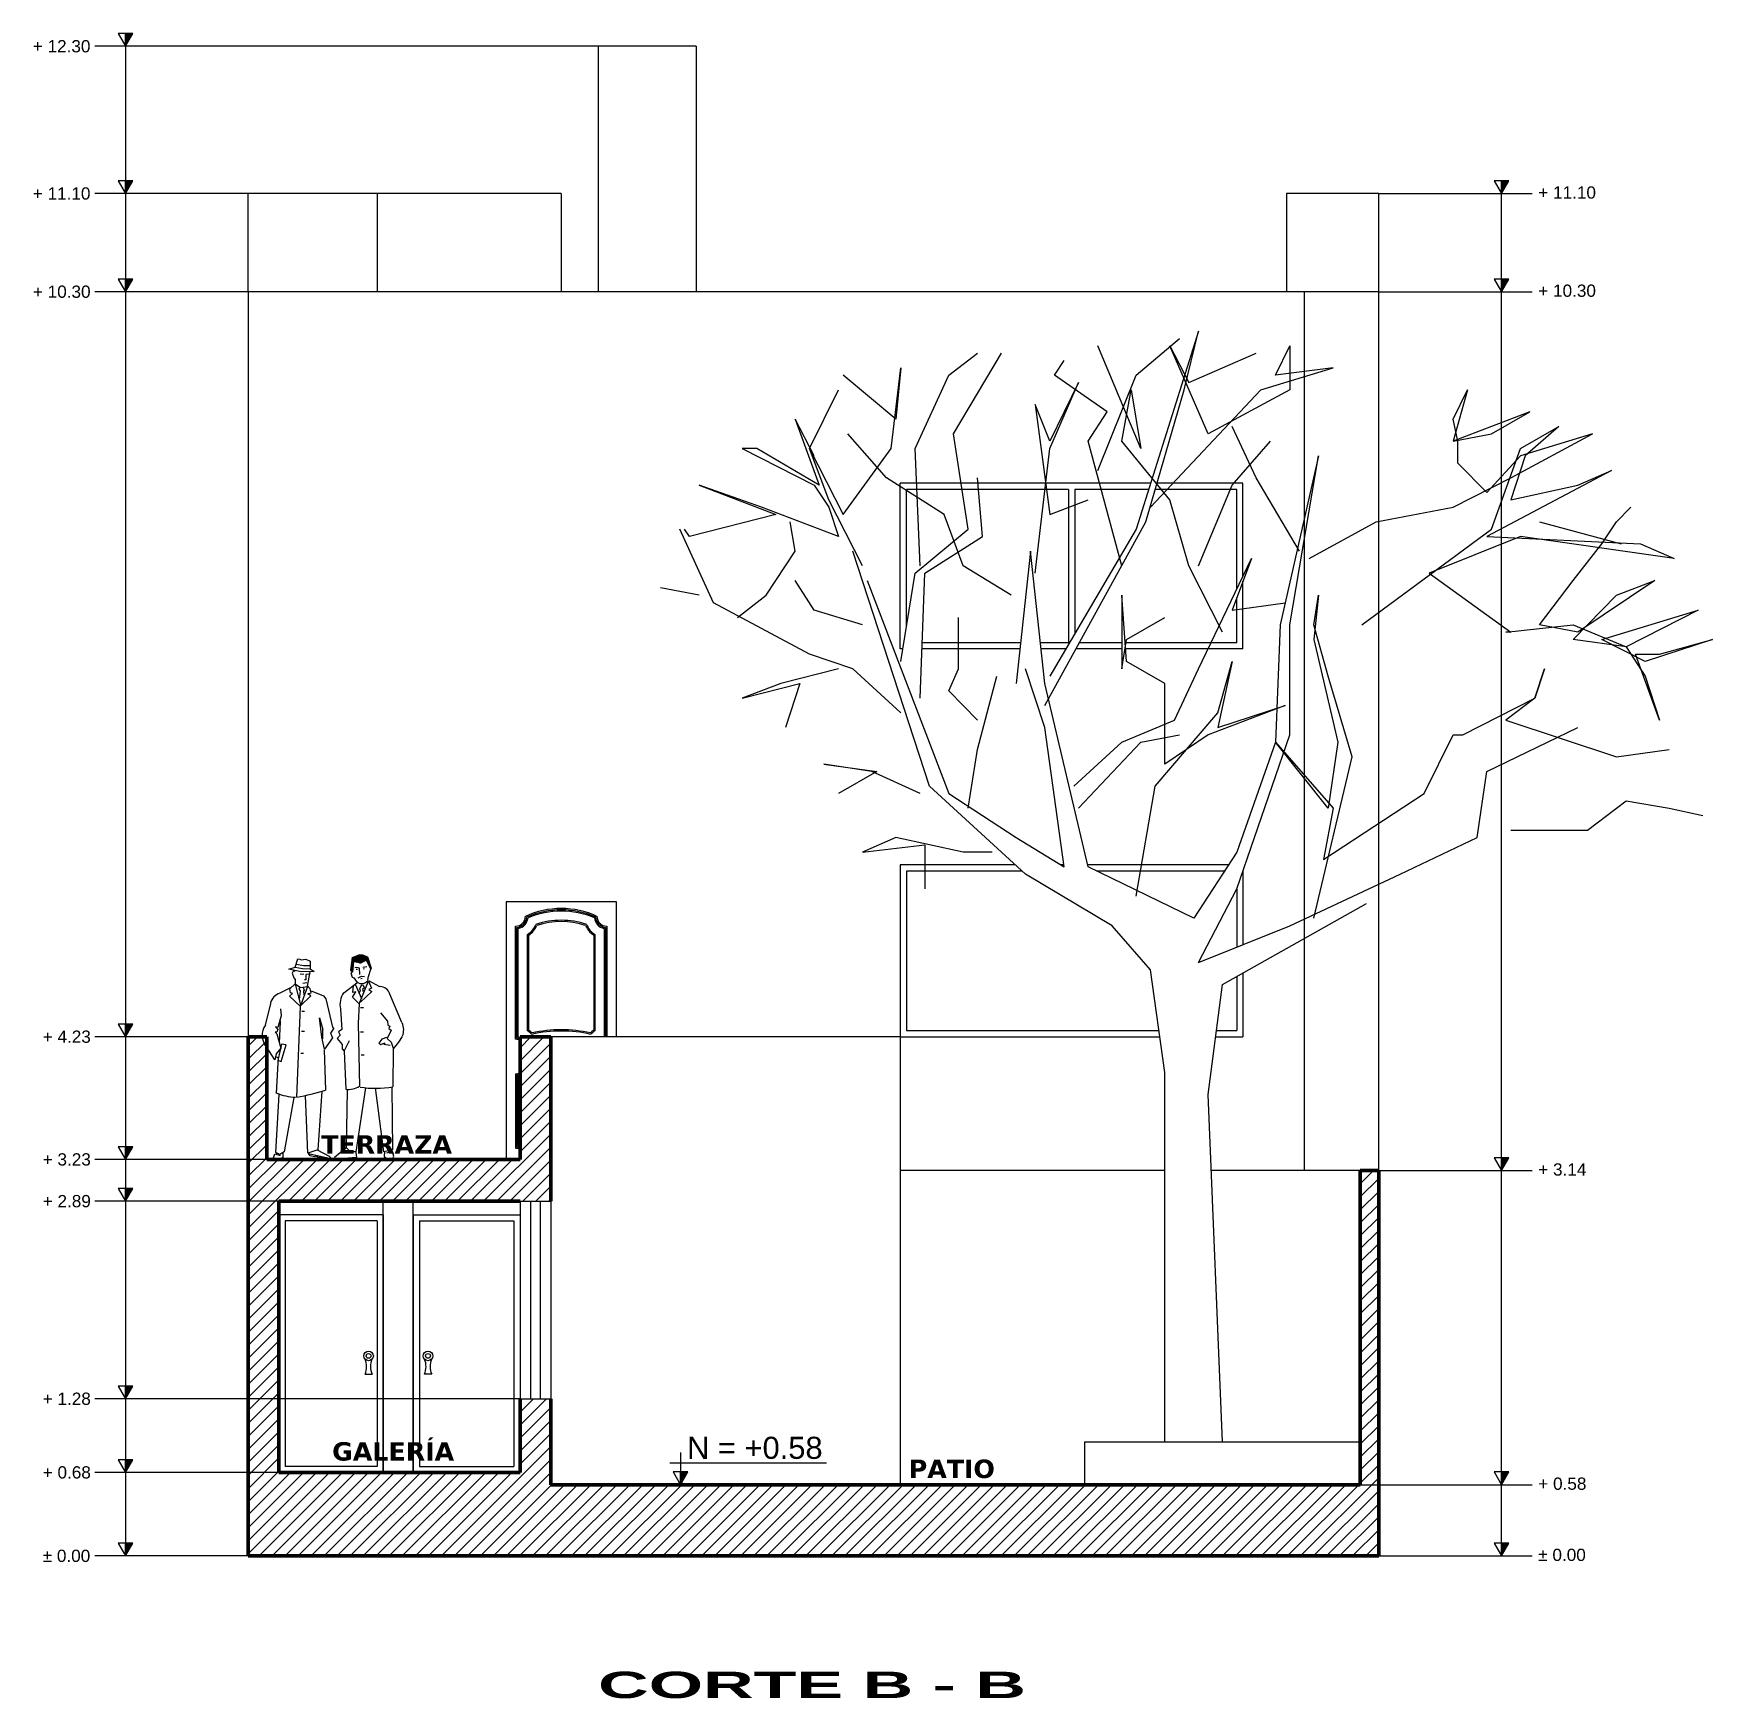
# Model space of a CAD drawing. Header units: inches. Extents: x -1.7 to 11.9, y -1.2 to 12.4.
import ezdxf

# ---------------------------------------------------------------- set-up
doc = ezdxf.new("R2010")
doc.units = ezdxf.units.IN
doc.header["$MEASUREMENT"] = 0
for name, color, linetype in [('arbol', 36, 'Continuous'), ('Cotas', 60, 'Continuous'), ('Pared lejana', 152, 'Continuous'), ('Personas', 241, 'Continuous'), ('Puertas', 1, 'Continuous'), ('Texto', 98, 'Continuous'), ('Textura piso', 8, 'Continuous'), ('Ventana', 4, 'Continuous')]:
    doc.layers.add(name, color=color, linetype=linetype)
doc.layers.add('Paredes', color=5, linetype='Continuous', lineweight=80)
doc.styles.add('SANSSERIFBOLD', font='sasb____.pfb', dxfattribs={"width": 0.85, "height": 0.6})
doc.styles.get("Standard").update_dxf_attribs({"font": 'arial.ttf'})

# ---------------------------------------------------------------- blocks, each defined once
blk = doc.blocks.new('arbol2')
at = {"color": 19}
for p, q in [((165.7793, 2.3648), (166.1466, 2.2657)), ((163.0347, 1.1756), (162.6889, 2.2327)), ((163.4669, 0.7793), (163.0347, 1.1756)), ((163.4669, 0.7793), (163.4669, 0.7793)), ((163.8559, 0.548), (163.4669, 0.7793)), ((164.353, 0.2838), (165.0013, 0.6471)), ((164.0288, 0.3498), (163.8559, 0.548)), ((164.0936, -0.1126), (164.0288, 0.3498)), ((164.2881, -0.2117), (164.353, 0.2838)), ((164.0936, -0.7402), (164.0936, -0.1126)), ((164.352, -1.7744), (164.2881, -0.2117)), ((164.0936, -1.7744), (164.0936, -0.7402))]:
    blk.add_line(p, q, dxfattribs=at)
for points in [[(163.5534, 1.539), (164.0072, 2.3648), (164.1801, 2.9594), (164.2449, 3.2236), (163.964, 2.3318), (163.575, 1.6711)], [(163.7911, 2.596), (163.964, 3.0254), (164.1585, 3.1906)], [(162.905, 1.7372), (162.9699, 2.1336), (163.2076, 2.3318), (163.1428, 2.7612), (163.3589, 3.1245)], [(162.9915, 2.1666), (162.9699, 2.6951), (163.1211, 3.0254), (163.2508, 3.1245)], [(164.353, 1.8693), (164.2017, 2.1666), (164.1152, 2.4639), (163.8991, 2.7281), (163.9423, 2.9594), (163.9856, 2.6951), (163.7911, 3.1576)], [(164.0288, 2.4309), (164.5258, 2.9594), (164.85, 3.0585), (164.5907, 3.0254), (164.6555, 3.1576), (164.6555, 2.9594), (164.2881, 2.7612), (164.1152, 3.1576), (164.2017, 2.9924), (164.5042, 3.1245)], [(162.7321, 2.1666), (162.5809, 2.4639), (162.4944, 2.6951), (162.6457, 2.3978), (162.8618, 2.6951), (162.905, 3.0585), (162.8834, 2.8272), (162.6457, 3.0254)], [(163.8991, 2.1666), (163.7479, 2.7281), (163.8343, 2.8603), (163.5966, 3.0254), (163.6398, 3.0915)], [(162.4944, 2.6951), (162.6241, 2.9594)], [(163.5101, 2.1336), (163.575, 2.6951), (163.7046, 2.9924), (163.575, 2.7281), (163.5101, 2.8933), (163.575, 2.3978), (163.7479, 2.4639)], [(164.7419, 2.1996), (165.0445, 2.3648), (165.3903, 2.4309), (165.6496, 2.563), (166.017, 2.7612), (165.6928, 2.6621), (165.5415, 2.4969), (165.4119, 2.629), (165.4119, 2.7281), (165.3903, 2.8272), (165.4551, 2.9594), (165.3903, 2.7281), (165.5632, 2.7612), (165.736, 2.8603), (165.3903, 2.7281)], [(162.516, 2.6621), (162.4296, 2.8272), (162.5376, 2.5299), (162.2567, 2.6951), (162.1919, 2.6951), (162.516, 2.5299), (162.5809, 2.4309), (162.6241, 2.2987), (162.2783, 2.4309), (161.9974, 2.5299), (162.3432, 2.3978), (161.9542, 2.2987), (161.9325, 2.3318)], [(163.4021, 2.0345), (163.186, 2.1666), (163.0995, 2.3978), (162.8402, 2.563), (162.6673, 2.7612)], [(164.2449, 2.1666), (164.3962, 2.5299), (164.5691, 2.7281)], [(164.6987, 2.2327), (164.5042, 2.563), (164.3962, 2.7942)], [(164.9797, 1.9023), (165.5632, 2.3318), (165.6928, 2.6951), (165.8657, 2.7942), (165.7144, 2.6621), (165.6496, 2.4639), (165.9522, 2.5299), (166.1034, 2.596), (165.5415, 2.2987), (166.2331, 2.2657), (166.3844, 2.1996), (165.6928, 2.2987), (165.2822, 2.1336), (165.6496, 1.8693), (165.628, 1.8693), (165.9305, 1.9023), (166.1683, 1.8032), (166.2547, 1.6711), (166.3195, 1.4729), (166.2115, 1.7702), (166.3195, 1.7702), (166.5573, 1.8363), (166.2547, 1.7372), (166.0602, 1.8363), (166.4924, 1.9684), (166.1683, 1.8032), (165.9305, 1.8363), (166.125, 2.0345), (166.2979, 2.1005), (165.9522, 1.8693), (165.7793, 1.9023), (165.9305, 2.1005), (166.0602, 2.2657), (166.125, 2.3648), (166.1899, 2.4309)], [(164.2449, 0.3829), (164.4178, 0.7132), (164.6555, 1.4069), (164.6555, 1.9023), (164.7852, 2.6621), (164.6123, 1.9023), (164.5907, 1.3738), (164.4178, 0.8783), (164.2233, 0.5811), (163.7479, 0.8123), (163.5534, 1.6381), (163.4885, 2.2327), (163.4237, 1.6381)], [(162.9915, 1.572), (163.0131, 2.1336), (163.2724, 2.2987), (163.2508, 2.563)], [(162.1703, 1.9354), (162.2999, 2.0345), (162.4296, 2.2327), (162.408, 2.3648)], [(162.905, 1.506), (162.6889, 1.7041), (162.4944, 1.7702), (162.0622, 2.0014), (161.9109, 2.3318)], [(163.683, 1.1756), (163.8991, 1.3738), (164.1368, 1.4729), (164.2449, 1.7041), (164.4826, 2.1996), (164.3962, 1.9684), (164.6339, 2.0014)], [(161.9974, 2.0345), (161.8245, 2.0675)], [(162.7321, 1.9023), (162.516, 1.9684), (162.4296, 2.1005)], [(162.7538, 2.1005), (163.1211, 1.1426), (163.4237, 0.9444), (163.6398, 0.8123), (163.5534, 1.4399), (163.4669, 1.7041)], [(163.964, 0.6802), (164.0504, 1.1756), (164.3313, 1.506), (164.3962, 1.7372), (164.3313, 1.4399), (164.6339, 1.539), (164.2881, 1.4069), (164.0936, 1.2747), (164.0936, 1.6381), (163.9207, 1.7372), (163.8991, 2.0345), (163.8991, 1.7041), (163.9207, 1.8363), (164.0936, 1.9354)], [(164.7636, 0.5811), (164.9364, 1.3078), (164.8284, 1.6711), (164.7636, 1.9023), (164.7852, 2.0345), (164.7636, 1.8363), (164.8716, 1.3738), (164.8284, 1.0765), (164.5907, 1.3738), (164.85, 1.0765), (164.8068, 0.8453), (165.2606, 1.1426), (165.3903, 1.4069), (165.4335, 1.4069), (165.7577, 1.572), (165.8009, 1.7041), (165.7577, 1.572), (165.628, 1.4729), (166.125, 1.3078), (166.3628, 1.3408)], [(163.2508, 1.4729), (163.1211, 1.6051), (163.1644, 1.7041), (163.1644, 1.9354)], [(162.6241, 1.7041), (162.3648, 1.6381), (162.1919, 1.572), (162.4512, 1.6381), (162.3864, 1.4399)], [(163.2076, 1.0765), (163.2508, 1.3408), (163.3372, 1.6711)], [(164.2449, 0.3829), (164.6555, 0.548), (165.1526, 0.7793), (165.4983, 0.9444), (165.5415, 1.2417), (165.9522, 1.4399)], [(163.7046, 1.0765), (163.9856, 1.3738), (164.1585, 1.4069)], [(162.9915, 1.1426), (162.7754, 1.2417), (162.5593, 1.2747), (162.797, 1.2417), (162.6241, 1.1426)], [(165.6496, 0.9774), (165.9954, 0.9774), (166.1683, 1.1096), (166.3628, 1.0765), (166.514, 1.0435)], [(163.3156, 0.8783), (163.186, 0.8783), (162.8834, 0.9444), (162.7321, 0.8783), (163.0131, 0.9114), (163.0131, 0.7132)]]:
    blk.add_lwpolyline(points, dxfattribs=at)
blk = doc.blocks.new('person')
at = {"layer": 'Personas', "true_color": 0x2f3232}
h = blk.add_hatch(dxfattribs=at)
h.set_pattern_fill('ANSI38', color=250, scale=0.05, style=0)
h.set_pattern_definition([(45, (367.752759, 28.646932), (-0.00441942, 0.00441942), []), (135, (367.752759, 28.646932), (-0.01325825, 0.00441942), [0.015625, -0.009375])])
h.paths.add_polyline_path([(367.722, 28.765), (367.681, 28.782), (367.654, 28.784), (367.594, 28.76), (367.582, 28.66), (367.593, 28.647), (367.599, 28.647), (367.606, 28.73), (367.662, 28.715), (367.711, 28.741), (367.746, 28.667), (367.745, 28.664), (367.753, 28.673)])
at = {"layer": 'Personas', "color": 36}
for p, q in [((367.131, 28.683), (367.153, 28.751)), ((367.153, 28.751), (367.168, 28.749)), ((367.168, 28.749), (367.179, 28.742)), ((367.179, 28.742), (367.219, 28.749)), ((367.219, 28.749), (367.252, 28.733)), ((367.252, 28.733), (367.254, 28.67)), ((367.08, 28.668), (367.131, 28.683)), ((367.179, 28.646), (367.08, 28.668)), ((367.131, 28.684), (367.191, 28.672)), ((367.14, 28.707), (367.201, 28.697)), ((367.285, 28.647), (367.179, 28.646)), ((367.191, 28.672), (367.254, 28.671)), ((367.201, 28.697), (367.253, 28.697)), ((367.254, 28.67), (367.285, 28.647)), ((367.549, 27.21), (367.557, 27.682)), ((367.704, 27.7), (367.626, 27.178)), ((367.853, 27.179), (367.785, 27.701)), ((367.918, 27.705), (367.925, 27.196)), ((367.582, 27.179), (367.549, 27.21)), ((367.626, 27.178), (367.582, 27.179)), ((367.925, 27.196), (367.853, 27.179))]:
    blk.add_line(p, q, dxfattribs=at)
at = {"layer": 'Personas', "color": 250, "true_color": 0x2f3232}
for p, q in [((367.594, 28.76), (367.582, 28.66)), ((367.654, 28.784), (367.594, 28.76)), ((367.681, 28.782), (367.654, 28.784)), ((367.722, 28.765), (367.681, 28.782)), ((367.753, 28.673), (367.722, 28.765)), ((367.582, 28.66), (367.593, 28.647)), ((367.593, 28.647), (367.599, 28.647)), ((367.645, 28.597), (367.67, 28.611)), ((367.67, 28.611), (367.695, 28.606)), ((367.745, 28.664), (367.753, 28.673))]:
    blk.add_line(p, q, dxfattribs=at)
at = {"layer": 'Personas'}
for p, q in [((367.606, 28.73), (367.598, 28.642)), ((367.662, 28.715), (367.606, 28.73)), ((367.711, 28.741), (367.662, 28.715)), ((367.746, 28.667), (367.711, 28.741)), ((367.114, 28.651), (367.107, 28.634)), ((367.107, 28.634), (367.121, 28.596)), ((367.126, 28.648), (367.114, 28.651)), ((367.121, 28.596), (367.132, 28.583)), ((367.126, 28.658), (367.126, 28.648)), ((367.172, 28.629), (367.202, 28.626)), ((367.242, 28.627), (367.217, 28.624)), ((367.217, 28.624), (367.217, 28.58)), ((367.231, 28.528), (367.253, 28.646)), ((367.598, 28.642), (367.584, 28.638)), ((367.584, 28.638), (367.596, 28.602)), ((367.596, 28.602), (367.609, 28.597)), ((367.609, 28.597), (367.635, 28.557)), ((367.634, 28.681), (367.618, 28.679)), ((367.627, 28.666), (367.638, 28.667)), ((367.656, 28.674), (367.634, 28.681)), ((367.659, 28.623), (367.656, 28.674)), ((367.667, 28.592), (367.678, 28.594)), ((367.683, 28.684), (367.714, 28.688)), ((367.687, 28.671), (367.696, 28.672)), ((367.724, 28.577), (367.727, 28.608)), ((367.727, 28.608), (367.746, 28.667)), ((367.13, 28.548), (367.173, 28.518)), ((367.132, 28.583), (367.132, 28.583)), ((367.132, 28.583), (367.132, 28.551)), ((367.173, 28.518), (367.231, 28.527)), ((367.194, 28.554), (367.226, 28.558)), ((367.217, 28.58), (367.208, 28.579)), ((367.253, 28.507), (367.231, 28.53)), ((367.838, 28.097), (367.812, 28.063)), ((367.812, 28.063), (367.828, 28.053)), ((367.828, 28.053), (367.861, 28.068)), ((367.876, 28.109), (367.838, 28.097)), ((367.861, 28.068), (367.852, 28.055)), ((367.852, 28.055), (367.905, 28.049))]:
    blk.add_line(p, q, dxfattribs=at)
at = {"layer": 'Personas', "color": 36, "true_color": 0x673d14}
for p, q in [((367.097, 28.517), (367.006, 28.471)), ((367.085, 28.447), (367.11, 28.469)), ((367.087, 28.507), (367.13, 28.548)), ((367.094, 28.473), (367.087, 28.507)), ((367.11, 28.469), (367.094, 28.473)), ((367.13, 28.544), (367.174, 28.376)), ((367.166, 28.518), (367.16, 28.503)), ((367.16, 28.503), (367.172, 28.491)), ((367.172, 28.491), (367.164, 28.421)), ((367.231, 28.527), (367.174, 28.367)), ((367.195, 28.517), (367.203, 28.495)), ((367.203, 28.495), (367.199, 28.489)), ((367.199, 28.489), (367.201, 28.459)), ((367.234, 28.467), (367.26, 28.473)), ((367.258, 28.451), (367.234, 28.467)), ((367.26, 28.473), (367.253, 28.507)), ((367.261, 28.491), (367.361, 28.451)), ((367.361, 28.451), (367.382, 28.426)), ((366.93, 28.387), (366.886, 28.211)), ((367.011, 28.343), (367.016, 28.287)), ((367.173, 28.363), (367.085, 28.447)), ((367.145, 27.623), (367.173, 28.363)), ((367.174, 28.367), (367.258, 28.451)), ((367.184, 28.326), (367.208, 28.326)), ((367.382, 28.426), (367.434, 28.195)), ((366.989, 28.191), (366.97, 28.198)), ((366.97, 28.198), (366.989, 28.175)), ((367.016, 28.287), (366.989, 28.191)), ((367.002, 28.067), (367.011, 28.237)), ((367.011, 28.237), (367.009, 28.256)), ((367.349, 28.112), (367.328, 28.27)), ((367.328, 28.27), (367.356, 28.175)), ((367.445, 28.185), (367.42, 28.146)), ((367.434, 28.195), (367.445, 28.185)), ((366.982, 28.153), (366.969, 28.155)), ((366.969, 28.155), (366.982, 28.14)), ((366.989, 28.175), (366.982, 28.153)), ((366.982, 28.14), (367.014, 28.022)), ((367.019, 28.057), (366.992, 27.936)), ((367.016, 27.915), (367.057, 28.051)), ((367.057, 28.051), (367.019, 28.057)), ((367.183, 28.162), (367.206, 28.162)), ((367.37, 28.014), (367.349, 28.112)), ((367.356, 28.1), (367.356, 28.175)), ((367.435, 28.108), (367.37, 28.014)), ((367.42, 28.146), (367.435, 28.108)), ((366.965, 27.928), (366.896, 28.034)), ((366.977, 27.978), (366.965, 27.928)), ((366.975, 27.952), (366.994, 27.942)), ((367.014, 28.022), (366.977, 27.978)), ((366.98, 27.654), (366.996, 27.954)), ((366.995, 27.924), (367.016, 27.915)), ((367.176, 27.982), (367.2, 27.982)), ((367.368, 28.01), (367.379, 27.68))]:
    blk.add_line(p, q, dxfattribs=at)
at = {"layer": 'Personas', "color": 37}
for p, q in [((367.527, 28.474), (367.633, 28.555)), ((367.599, 28.44), (367.624, 28.482)), ((367.602, 28.476), (367.607, 28.535)), ((367.624, 28.482), (367.602, 28.476)), ((367.62, 28.545), (367.671, 28.427)), ((367.653, 28.384), (367.728, 28.568)), ((367.755, 28.485), (367.662, 28.399)), ((367.728, 28.568), (367.753, 28.511)), ((367.82, 28.523), (367.731, 28.572)), ((367.753, 28.511), (367.731, 28.501)), ((367.731, 28.501), (367.755, 28.485)), ((368.001, 28.233), (367.901, 28.463)), ((367.5, 28.342), (367.51, 28.176)), ((367.65, 28.386), (367.599, 28.44)), ((367.651, 28.384), (367.644, 28.226)), ((367.663, 28.354), (367.687, 28.354)), ((367.644, 28.226), (367.655, 27.71)), ((367.825, 28.312), (367.882, 28.244)), ((367.882, 28.244), (367.887, 28.211)), ((367.887, 28.211), (367.903, 28.202)), ((367.903, 28.202), (367.895, 28.184)), ((367.895, 28.184), (367.913, 28.171)), ((367.498, 28.13), (367.472, 28.102)), ((367.472, 28.102), (367.515, 28.052)), ((367.51, 28.176), (367.483, 28.157)), ((367.483, 28.157), (367.498, 28.13)), ((367.515, 28.052), (367.515, 28.017)), ((367.529, 27.999), (367.573, 28.085)), ((367.663, 28.156), (367.687, 28.156)), ((367.913, 28.171), (367.88, 28.103)), ((367.88, 28.103), (367.912, 28.071)), ((367.912, 28.071), (367.929, 28.024)), ((367.931, 28.017), (367.975, 28.072)), ((367.975, 28.072), (368.004, 28.119)), ((367.515, 28.017), (367.529, 27.999)), ((367.529, 27.999), (367.544, 27.688)), ((367.669, 27.968), (367.693, 27.968)), ((367.929, 27.707), (367.931, 28.017)), ((366.953, 27.13), (366.965, 27.162)), ((366.961, 27.116), (366.953, 27.13)), ((366.995, 27.117), (366.961, 27.116)), ((366.965, 27.162), (367.01, 27.15)), ((366.982, 27.157), (366.981, 27.17)), ((367.031, 27.132), (366.995, 27.117)), ((367.031, 27.172), (367.031, 27.132)), ((367.239, 27.165), (367.411, 27.127)), ((367.252, 27.147), (367.239, 27.165)), ((367.29, 27.137), (367.252, 27.147)), ((367.299, 27.145), (367.29, 27.137)), ((367.312, 27.134), (367.299, 27.145)), ((367.311, 27.196), (367.407, 27.142)), ((367.424, 27.122), (367.312, 27.134)), ((367.407, 27.142), (367.424, 27.122))]:
    blk.add_line(p, q, dxfattribs=at)
at = {"layer": 'Personas', "color": 8}
for p, q in [((367.664, 28.496), (367.649, 28.475)), ((367.67, 28.538), (367.654, 28.505)), ((367.654, 28.505), (367.664, 28.496)), ((367.679, 28.54), (367.696, 28.515)), ((367.696, 28.515), (367.68, 28.5)), ((367.68, 28.5), (367.686, 28.484)), ((366.973, 27.174), (367, 27.647)), ((367.233, 27.169), (367.214, 27.637)), ((367.349, 27.672), (367.316, 27.196)), ((367.121, 27.62), (367.041, 27.178)), ((367.005, 27.157), (366.973, 27.174)), ((367.041, 27.178), (367.005, 27.157)), ((367.316, 27.196), (367.233, 27.169))]:
    blk.add_line(p, q, dxfattribs=at)
at = {"layer": 'Personas', "color": 18}
for p, q in [((367.466, 27.119), (367.448, 27.13)), ((367.545, 27.208), (367.45, 27.132)), ((367.596, 27.13), (367.466, 27.119)), ((367.577, 27.121), (367.578, 27.129)), ((367.577, 27.121), (367.633, 27.121)), ((367.63, 27.13), (367.596, 27.13)), ((367.626, 27.175), (367.63, 27.13)), ((367.633, 27.121), (367.63, 27.13)), ((367.858, 27.18), (367.857, 27.14)), ((367.857, 27.14), (367.888, 27.117)), ((367.92, 27.18), (367.875, 27.168)), ((367.888, 27.117), (367.92, 27.116)), ((367.906, 27.178), (367.908, 27.192)), ((367.934, 27.142), (367.92, 27.18)), ((367.92, 27.116), (367.934, 27.142))]:
    blk.add_line(p, q, dxfattribs=at)
at = {"layer": 'Personas', "color": 36, "true_color": 0x673d14}
for centre, radius, start, end in [((367.038, 28.365), 0.111, 106.6876, 167.3404), ((367.01, 28.128), 0.148, 145.5147, 219.4769), ((367.149, 28.067), 0.443, 247.614, 268.0811), ((366.555, 30.505), 2.942, 281.5632, 286.2566)]:
    blk.add_arc(centre, radius, start, end, dxfattribs=at)
at = {"layer": 'Personas', "color": 37}
for centre, radius, start, end in [((367.665, 28.38), 0.169, 146.1186, 192.5001), ((367.823, 28.444), 0.0809, 13.4575, 90.7347), ((367.884, 28.173), 0.131, 337.4395, 25.0407), ((367.563, 27.866), 0.179, 263.4868, 300.9015), ((367.787, 28.495), 0.799, 260.8693, 280.0412)]:
    blk.add_arc(centre, radius, start, end, dxfattribs=at)
at = {"layer": 'Personas'}
blk.add_arc((367.671, 28.623), 0.0725, 241.9613, 315.0688, dxfattribs=at)
blk = doc.blocks.new('puerta ed 2')
at = {"layer": 'Puertas'}
blk.add_line((111.015, 9.437), (111.015, 7.337), dxfattribs=at)
at = {"layer": 'Puertas', "linetype": 'Continuous'}
for p, q in [((111.915, 9.437), (111.015, 9.437)), ((111.915, 8.337), (111.915, 9.437)), ((111.093, 8.317), (111.093, 9.238)), ((111.104, 8.327), (111.104, 9.228)), ((111.114, 8.336), (111.114, 9.219)), ((111.19, 8.385), (111.19, 9.17)), ((111.739, 9.17), (111.739, 8.385)), ((111.815, 9.219), (111.815, 8.337)), ((111.826, 9.228), (111.826, 8.337)), ((111.836, 9.238), (111.836, 8.337)), ((111.2, 8.391), (111.2, 9.164)), ((111.729, 9.164), (111.729, 8.391)), ((111.093, 8.035), (111.093, 7.429)), ((111.104, 8.025), (111.104, 7.44)), ((111.114, 8.016), (111.114, 7.451)), ((111.093, 7.429), (111.129, 7.429)), ((111.104, 7.44), (111.129, 7.44)), ((111.114, 7.451), (111.129, 7.451))]:
    blk.add_line(p, q, dxfattribs=at)
for centre, radius, start, end in [((111.093, 9.319), 0.0807, 270, 0), ((111.093, 9.319), 0.0915, 276.7563, 355.959), ((111.093, 9.319), 0.102, 282.1532, 352.5847), ((111.465, 8.686), 0.696, 65.282, 114.718), ((111.465, 8.68), 0.691, 66.0655, 113.9345), ((111.465, 8.674), 0.687, 66.8231, 113.1769), ((111.836, 9.319), 0.102, 187.4153, 257.8468), ((111.836, 9.319), 0.0915, 184.041, 263.2437), ((111.836, 9.319), 0.0807, 180, 270), ((111.093, 9.319), 0.178, 303.0557, 338.1439), ((111.093, 9.319), 0.188, 304.8499, 336.776), ((111.465, 8.621), 0.665, 71.8684, 108.1316), ((111.465, 8.611), 0.664, 72.5911, 107.4089), ((111.836, 9.319), 0.188, 203.224, 235.1501), ((111.836, 9.319), 0.178, 201.8561, 236.9443), ((111.093, 8.236), 0.178, 42.8508, 56.9443), ((111.093, 8.236), 0.188, 44.874, 55.1501), ((111.465, 7.298), 1.086, 77.1532, 102.8468), ((111.465, 7.283), 1.111, 77.6199, 102.3801), ((111.836, 8.236), 0.188, 124.8499, 135.126), ((111.836, 8.236), 0.178, 123.0557, 137.1492), ((111.093, 8.236), 0.0807, 63.5469, 90), ((111.093, 8.236), 0.0915, 66.8551, 83.2437), ((111.093, 8.236), 0.102, 69.4097, 77.8468), ((111.093, 8.116), 0.0807, 270, 296.4531), ((111.093, 8.116), 0.0915, 276.7563, 293.1449), ((111.093, 8.116), 0.102, 282.1532, 290.5903)]:
    blk.add_arc(centre, radius, start, end, dxfattribs=at)
blk = doc.blocks.new('T')
at = {"ltscale": 0.5}
blk.add_hatch(color=256, dxfattribs=at).paths.add_polyline_path([(2.6, 0), (0, 0), (2.6, -1.5)])
blk.add_line((0, 0), (2.6, 0), dxfattribs=at)
at = {"linetype": 'Continuous', "ltscale": 0.5}
blk.add_lwpolyline([(0, 0), (2.6, -1.5), (2.6, 1.5)], close=True, dxfattribs=at)
blk = doc.blocks.new('nivel c')
at = {"layer": 'Cotas'}
for p, q in [((230.884, 33.149), (232.159, 33.149)), ((230.97, 33.232), (230.97, 32.969))]:
    blk.add_line(p, q, dxfattribs=at)
at = {"layer": 'Cotas', "color": 8, "xscale": 0.03999999999996362, "yscale": 0.03999999999996362, "zscale": 0.03999999999996362, "rotation": 90}
blk.add_blockref('T', (230.97, 32.969), dxfattribs=at)

msp = doc.modelspace()

# ---------------------------------------------------------------- hatches: boundary and pattern name
at = {"layer": 'Textura piso'}
h = msp.add_hatch(dxfattribs=at)
h.set_pattern_fill('ANSI31', color=256, scale=0.6, style=0)
h.set_pattern_definition([(45, (9.209914, 0), (-0.053033, 0.053033), [])])
h.paths.add_polyline_path([(0.25, 0.68), (0.25, 2.89), (2.214, 2.89), (2.464, 2.89), (2.464, 4.23), (2.214, 4.23), (2.214, 3.23), (0.15, 3.23), (0.15, 4.23), (0, 4.23), (0, 0), (9.21, 0), (9.21, 3.14), (9.06, 3.14), (9.06, 0.58), (2.464, 0.58), (2.464, 1.28), (2.214, 1.28), (2.214, 0.68)])

# ---------------------------------------------------------------- linework, layer by layer
at = {"layer": 'Cotas'}
for p, q in [((2.85, 12.3), (-1.25, 12.3)), ((-1, 12.3), (-1, 0)), ((0, 11.1), (-1.25, 11.1)), ((9.21, 11.1), (10.46, 11.1)), ((10.21, 0), (10.21, 11.1)), ((0, 10.3), (-1.25, 10.3)), ((9.21, 10.3), (10.46, 10.3)), ((0, 4.23), (-1.25, 4.23)), ((0.15, 3.23), (-1.25, 3.23)), ((9.21, 3.14), (10.46, 3.14)), ((0.25, 2.89), (-1.25, 2.89)), ((2.214, 1.28), (-1.25, 1.28)), ((0.25, 0.68), (-1.25, 0.68)), ((9.06, 0.58), (10.46, 0.58)), ((0, 0), (-1.25, 0)), ((9.21, 0), (10.46, 0))]:
    msp.add_line(p, q, dxfattribs=at)
at = {"layer": 'Pared lejana'}
for p, q in [((2.85, 12.3), (2.85, 10.3)), ((3.65, 12.3), (2.85, 12.3)), ((3.65, 12.3), (3.65, 10.3)), ((0, 10.3), (0, 11.1)), ((1.05, 11.1), (0, 11.1)), ((1.05, 11.1), (1.05, 10.3)), ((2.55, 11.1), (1.05, 11.1)), ((2.55, 11.1), (2.55, 10.3)), ((9.21, 11.1), (8.46, 11.1)), ((8.46, 11.1), (8.46, 10.3)), ((9.21, 3.14), (9.21, 11.1)), ((0, 10.3), (0, 4.23)), ((9.21, 10.3), (0, 10.3)), ((8.604, 10.3), (8.604, 3.14)), ((5.312, 4.23), (2.464, 4.23)), ((5.312, 4.23), (5.312, 0.58)), ((7.468, 3.14), (5.312, 3.14)), ((9.06, 3.14), (7.846, 3.14)), ((1.1, 0.68), (1.1, 2.89)), ((1.344, 0.68), (1.344, 2.89)), ((6.812, 0.93), (9.06, 0.93)), ((6.812, 0.93), (6.812, 0.58))]:
    msp.add_line(p, q, dxfattribs=at)
at = {"layer": 'Paredes'}
for p, q in [((0, 4.23), (0, 0)), ((0.15, 4.23), (0, 4.23)), ((0.15, 4.23), (0.15, 3.23)), ((2.214, 4.23), (2.214, 3.23)), ((2.464, 4.23), (2.214, 4.23)), ((2.464, 4.23), (2.464, 2.89)), ((2.214, 3.23), (0.15, 3.23)), ((9.06, 3.14), (9.21, 3.14)), ((9.06, 3.14), (9.06, 0.58)), ((9.21, 3.14), (9.21, 0)), ((2.214, 2.89), (0.25, 2.89)), ((0.25, 2.89), (0.25, 0.68)), ((2.214, 1.28), (2.214, 0.68)), ((2.214, 0.68), (2.214, 1.28)), ((2.214, 1.28), (2.214, 0.68)), ((2.464, 1.28), (2.464, 0.58)), ((2.464, 1.28), (2.464, 0.58)), ((2.214, 0.68), (0.25, 0.68)), ((2.464, 0.58), (9.06, 0.58)), ((0, 0), (9.21, 0))]:
    msp.add_line(p, q, dxfattribs=at)
at = {"layer": 'Puertas'}
for p, q in [((1.1, 2.78), (0.25, 2.78)), ((0.25, 2.78), (0.25, 0.68)), ((1.1, 2.78), (1.1, 0.68)), ((1.344, 2.78), (2.214, 2.78)), ((1.344, 2.78), (1.344, 0.68)), ((2.214, 2.78), (2.214, 0.68)), ((1.05, 2.73), (0.3, 2.73)), ((0.3, 2.73), (0.3, 0.73)), ((1.05, 2.73), (1.05, 0.73)), ((1.394, 2.73), (2.164, 2.73)), ((1.394, 2.73), (1.394, 0.73)), ((2.164, 2.73), (2.164, 0.73)), ((1.05, 0.73), (0.3, 0.73)), ((1.394, 0.73), (2.164, 0.73)), ((0.25, 0.68), (1.1, 0.68)), ((2.214, 0.68), (1.344, 0.68))]:
    msp.add_line(p, q, dxfattribs=at)
at = {"layer": 'Puertas', "linetype": 'Continuous'}
for p, q in [((0.951, 1.48), (1.009, 1.48)), ((1.494, 1.48), (1.435, 1.48))]:
    msp.add_line(p, q, dxfattribs=at)
for centre, radius in [((0.98, 1.63), 0.039), ((0.98, 1.63), 0.0194), ((1.464, 1.63), 0.039), ((1.464, 1.63), 0.0194)]:
    msp.add_circle(centre, radius, dxfattribs=at)
for centre, start, end in [((0.805, 1.543), 336.6196, 22.0435), ((1.155, 1.543), 157.9565, 203.3804), ((1.289, 1.543), 336.6196, 22.0435), ((1.64, 1.543), 157.9565, 203.3804)]:
    msp.add_arc(centre, 0.159, start, end, dxfattribs=at)
at = {"layer": 'Ventana'}
for p, q in [((7.351, 8.74), (5.312, 8.74)), ((5.312, 7.39), (5.312, 8.74)), ((6.683, 8.69), (5.362, 8.69)), ((5.362, 7.57), (5.362, 8.69)), ((6.683, 8.69), (6.683, 7.44)), ((7.336, 8.69), (6.733, 8.69)), ((6.733, 8.69), (6.733, 7.515)), ((8.054, 8.69), (7.389, 8.69)), ((8.104, 8.74), (7.403, 8.74)), ((8.054, 7.878), (8.054, 8.69)), ((8.104, 7.982), (8.104, 8.74)), ((8.104, 7.39), (8.104, 7.942)), ((8.054, 7.44), (8.054, 7.808)), ((5.332, 7.39), (5.312, 7.39)), ((6.286, 7.39), (5.488, 7.39)), ((6.291, 7.44), (5.49, 7.44)), ((6.683, 7.44), (6.454, 7.44)), ((6.659, 7.39), (6.459, 7.39)), ((7.116, 7.39), (6.743, 7.39)), ((7.116, 7.44), (6.77, 7.44)), ((8.104, 7.39), (7.142, 7.39)), ((8.054, 7.44), (7.144, 7.44)), ((5.312, 5.63), (5.312, 4.23)), ((6.25, 5.63), (5.312, 5.63)), ((6.644, 5.63), (6.62, 5.63)), ((7.987, 5.63), (6.838, 5.63)), ((5.362, 5.58), (5.362, 4.28)), ((6.305, 5.58), (5.362, 5.58)), ((7.955, 5.58), (6.911, 5.58)), ((8.104, 5.576), (8.104, 4.982)), ((8.054, 5.432), (8.054, 4.962)), ((8.054, 4.722), (8.054, 4.28)), ((8.104, 4.75), (8.104, 4.23)), ((5.362, 4.28), (7.42, 4.28)), ((7.888, 4.28), (8.054, 4.28)), ((5.312, 4.23), (7.427, 4.23)), ((7.882, 4.23), (8.104, 4.23)), ((2.214, 2.89), (2.464, 2.89)), ((2.214, 2.89), (2.214, 1.28)), ((2.299, 2.89), (2.299, 1.28)), ((2.379, 2.89), (2.379, 1.28)), ((2.464, 2.89), (2.464, 1.28)), ((2.214, 1.28), (2.464, 1.28))]:
    msp.add_line(p, q, dxfattribs=at)

# ---------------------------------------------------------------- block references
at = {"layer": 'arbol', "xscale": 1.810699911333984, "yscale": 1.810699911333984, "zscale": 1.810699911333984}
msp.add_blockref('arbol2', (-289.656, 4.143), dxfattribs=at)
at = {"layer": 'Cotas', "color": 8, "xscale": 0.03999999999996362, "yscale": 0.03999999999996362, "zscale": 0.03999999999996362, "rotation": 90}
for p in [(-1, 12.3), (-1, 11.1), (10.21, 11.1), (-1, 10.3), (10.21, 10.3), (-1, 4.23), (-1, 3.23), (10.21, 3.14), (-1, 2.89), (-1, 1.28), (-1, 0.68), (10.21, 0.58), (-1, 0), (10.21, 0)]:
    msp.add_blockref('T', p, dxfattribs=at)
at = {"layer": 'Cotas'}
msp.add_blockref('nivel c', (-227.449, -32.389), dxfattribs=at)
at = {"layer": 'Paredes'}
msp.add_blockref('puerta ed 2', (-108.915, -4.107), dxfattribs=at)
at = {"layer": 'Personas'}
msp.add_blockref('person', (-366.749, -23.886), dxfattribs=at)

# ---------------------------------------------------------------- texts
at = {"layer": 'Cotas', "color": 7, "style": 'SANSSERIFBOLD', "width": 1.9}
msp.add_text('CORTE B - B', height=0.21494, dxfattribs=at).set_placement((2.85, -1.158))
at = {"layer": 'Cotas', "attachment_point": 1}
for s, insert, char_height, width in [('+ 12.30', (-1.756, 12.351), 0.1, 0.46305), ('+ 11.10', (-1.756, 11.151), 0.1, 0.47471), ('+ 11.10', (10.51, 11.159), 0.1, 0.48148), ('+ 10.30', (-1.755, 10.351), 0.1, 0.50448), ('+ 10.30', (10.51, 10.359), 0.1, 0.49522), ('+ 4.23', (-1.675, 4.281), 0.1, 0.38864), ('+ 3.23', (-1.675, 3.281), 0.1, 0.38864), ('+ 3.14', (10.51, 3.199), 0.1, 0.49522), ('+ 2.89', (-1.675, 2.941), 0.1, 0.38864), ('+ 1.28', (-1.675, 1.331), 0.1, 0.38864), (' N = +0.58', (3.505, 0.971), 0.18, 1.25261), ('+ 0.68', (-1.675, 0.731), 0.1, 0.38864), ('+ 0.58', (10.51, 0.639), 0.1, 0.39983), ('± 0.00', (-1.675, 0.051), 0.1, 0.37766), ('± 0.00', (10.51, 0.059), 0.1, 0.37766)]:
    msp.add_mtext(s, dxfattribs=dict(at, insert=insert, char_height=char_height, width=width))
at = {"layer": 'Texto', "char_height": 0.15, "attachment_point": 1}
for s, insert in [('{\\fVerdana|b1|i0|c0|p34;TERRAZA}', (0.594, 3.428)), ('{\\fVerdana|b1|i0|c0|p34;GALERÍA}', (0.683, 0.927)), ('{\\fVerdana|b1|i0|c0|p34;PATIO}', (5.381, 0.785))]:
    msp.add_mtext(s, dxfattribs=dict(at, insert=insert))

doc.saveas('drawing.dxf')
